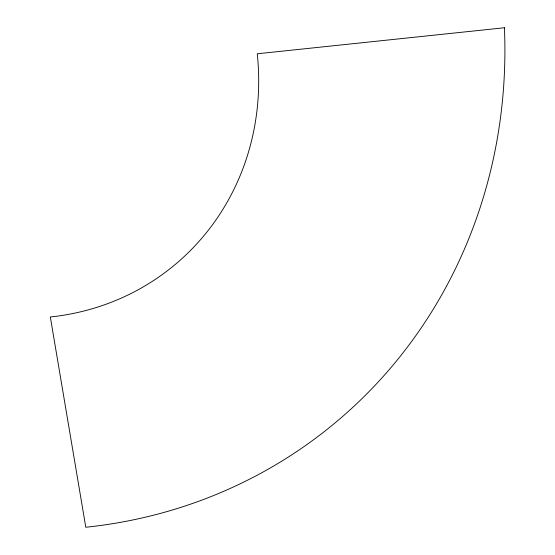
<?xml version="1.0" encoding="UTF-8"?>
<svg xmlns="http://www.w3.org/2000/svg" width="555" height="555" viewBox="0 0 555 555"><rect width="100%" height="100%" fill="white"/><g stroke="black" fill="none" stroke-linecap="round" stroke-linejoin="round"><path stroke-width="0.83" d="M504.426 27.75L257.256 53.779A261.62 243.853 51.1 0 1 50.325 316.981L85.796 527.25A528.95 491.529 53.3 0 0 504.426 27.75"/></g></svg>
